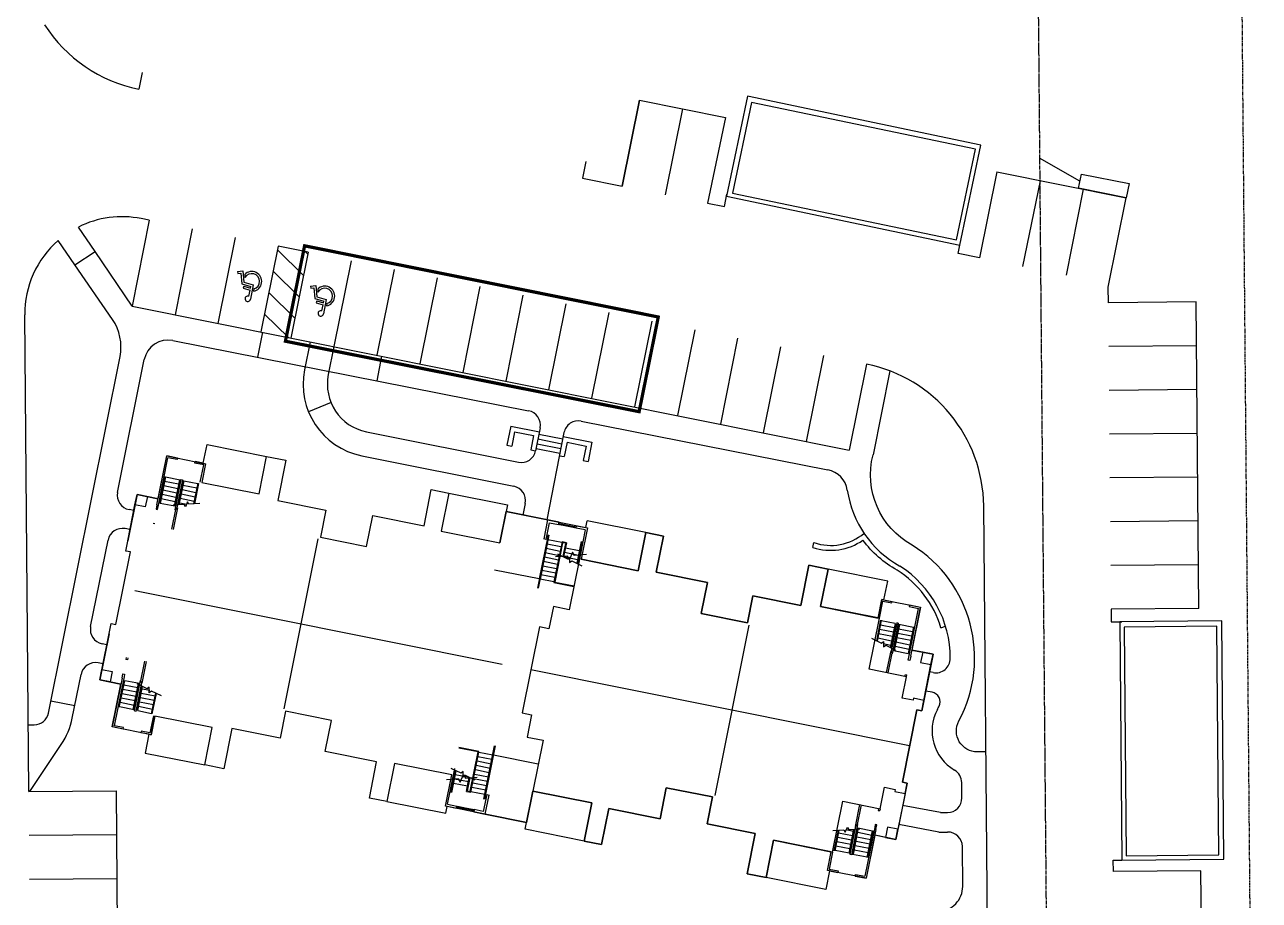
# Model space of a CAD drawing. Header units: feet. Extents: x 2327405 to 2393004, y 6977726 to 7089689.
# Drawn here: x 2342228.2 to 2342482, y 7038957.5 to 7039137.5 of the extents above; entities that cross this region are included whole.
import ezdxf

# ---------------------------------------------------------------- set-up
doc = ezdxf.new("R2010")
doc.units = ezdxf.units.FT
doc.header["$MEASUREMENT"] = 0
doc.linetypes.add('CNTR50', pattern=[0.9, 0.75, -0.05, 0.05, -0.05])
doc.linetypes.add('PHANTOM2', pattern=[1.25, 0.625, -0.125, 0.125, -0.125, 0.125, -0.125])
doc.layers.get('0').update_dxf_attribs({"linetype": 'CONTINUOUS'})
for name, color, linetype in [('s-adjoiner', 252, 'PHANTOM2'), ('s-apts', 252, 'CONTINUOUS'), ('s-apts-sd', 252, 'CNTR50')]:
    doc.layers.add(name, color=color, linetype=linetype)

# ---------------------------------------------------------------- blocks, each defined once
blk = doc.blocks.new('SITEXREF$0$HANDISYM')
at = {"color": 0}
for p, q in [((0.246, 0.423), (0.204, 0.904)), ((0.281, 0.823), (0.299, 0.623)), ((0.189, 0.543), (0.182, 0.619)), ((0.567, 0.423), (0.246, 0.423)), ((0.535, 0.623), (0.299, 0.623)), ((0.535, 0.553), (0.305, 0.553)), ((0.305, 0.553), (0.31, 0.493)), ((0.614, 0.493), (0.31, 0.493)), ((0.535, 0.553), (0.535, 0.623)), ((0.703, 0.079), (0.567, 0.423)), ((0.743, 0.17), (0.614, 0.493)), ((0.615, 0.174), (0.576, 0.271)), ((0.867, 0.143), (0.703, 0.079)), ((0.841, 0.209), (0.743, 0.17)), ((0.867, 0.143), (0.841, 0.209))]:
    blk.add_line(p, q, dxfattribs=at)
for centre, radius, start, end in [((0.292, 0.911), 0.0887, 263.0201, 184.9956), ((0.326, 0.326), 0.326, 116.1872, 332.1153), ((0.326, 0.326), 0.256, 122.4297, 347.4422)]:
    blk.add_arc(centre, radius, start, end, dxfattribs=at)
blk = doc.blocks.new('2005042-10b')
at = {"layer": 's-apts'}
h = blk.add_hatch(dxfattribs=at)
h.set_pattern_fill('ANSI31', color=256, scale=30, angle=-89.5024903, style=0)
h.set_pattern_definition([(315.49751, (2332166.0163, 7030066.1876), (2.628526, 2.6745749), [])])
h.paths.add_polyline_path([(2342276.79072, 7039074.35123), (2342282.96828, 7039073.11164), (2342286.50958, 7039090.7599), (2342280.33202, 7039091.99948)])
at = {"layer": 's-adjoiner'}
blk.add_line((2342481.95386, 7038739.34828), (2342470.42616, 7040057.15786), dxfattribs=at)
at = {"layer": 's-apts'}
for p, q in [((2342252.37918, 7039127.69649), (2342251.6906, 7039124.2649)), ((2342354.59737, 7039121.97456), (2342351.05606, 7039104.32626)), ((2342351.05606, 7039104.32626), (2342354.59735, 7039121.97447)), ((2342354.59735, 7039121.97447), (2342372.24556, 7039118.43319)), ((2342363.42148, 7039120.20392), (2342359.88018, 7039102.55571)), ((2342372.24556, 7039118.43319), (2342368.5693, 7039100.81205)), ((2342445.09442, 7039105.34524), (2342436.79779, 7039110.03937)), ((2342343.56158, 7039109.39986), (2342342.87299, 7039105.96827)), ((2342342.87299, 7039105.96827), (2342351.05606, 7039104.32626)), ((2342427.99659, 7039107.24619), (2342424.45532, 7039089.59809)), ((2342427.99659, 7039107.24619), (2342454.60387, 7039101.90718)), ((2342436.95568, 7039105.44856), (2342433.27953, 7039087.82795)), ((2342372.02586, 7039100.11846), (2342372.5527, 7039102.6433)), ((2342445.77979, 7039103.67792), (2342442.23849, 7039086.02971)), ((2342368.5693, 7039100.81205), (2342372.02586, 7039100.11846)), ((2342450.92441, 7039083.57037, 0), (2342454.60387, 7039101.90718)), ((2342253.85971, 7039097.31141), (2342250.31842, 7039079.6632)), ((2342253.85971, 7039097.31141), (2342252.18394, 7039097.64767)), ((2342242.71053, 7039090.889, 0), (2342239.29836, 7039095.92381, 0)), ((2342262.68381, 7039095.54076), (2342259.14252, 7039077.89256)), ((2342238.56987, 7039088.15344, 0), (2342235.14153, 7039093.14449, 0)), ((2342271.50792, 7039093.77012), (2342267.96662, 7039076.12191)), ((2342420.07666, 7039090.51176), (2342420.4345, 7039092.2267)), ((2342238.56987, 7039088.15344, 0), (2342242.74233, 7039090.91001, 0)), ((2342250.31842, 7039079.6632), (2342242.71053, 7039090.889, 0)), ((2342280.33202, 7039091.99948), (2342276.79073, 7039074.35127)), ((2342280.33202, 7039091.99948), (2342276.79073, 7039074.35127)), ((2342286.50958, 7039090.7599), (2342280.33202, 7039091.99948)), ((2342286.50958, 7039090.7599), (2342282.96829, 7039073.11169)), ((2342424.45532, 7039089.59809), (2342420.07666, 7039090.51176)), ((2342246.2787, 7039076.93078), (2342238.56987, 7039088.15344, 0)), ((2342295.33368, 7039088.98925), (2342291.79239, 7039071.34104)), ((2342304.15779, 7039087.2186), (2342300.61649, 7039069.5704)), ((2342312.98189, 7039085.44796), (2342309.4406, 7039067.79975)), ((2342321.806, 7039083.67731), (2342318.2647, 7039066.0291)), ((2342450.9523, 7039080.35754, 0), (2342450.92441, 7039083.57037, 0)), ((2342250.31842, 7039079.6632), (2342397.68163, 7039050.09326)), ((2342330.6301, 7039081.90666), (2342327.08881, 7039064.25846)), ((2342339.4542, 7039080.13602), (2342335.91291, 7039062.48781)), ((2342468.95117, 7039080.51443, 0), (2342450.9523, 7039080.35754, 0)), ((2342469.49959, 7039017.51682), (2342468.95117, 7039080.51443, 0)), ((2342229.10054, 7038979.90633), (2342228.24993, 7039077.86488, 0)), ((2342348.27831, 7039078.36537), (2342344.73701, 7039060.71716)), ((2342357.10242, 7039076.59476), (2342353.56112, 7039058.94655)), ((2342365.92652, 7039074.82411), (2342362.38523, 7039057.17591)), ((2342258.68452, 7039072.59433, 0), (2342331.80498, 7039058.16178)), ((2342277.08548, 7039074.29177), (2342276.0584, 7039069.16507)), ((2342286.89065, 7039072.3274), (2342285.73904, 7039066.57912)), ((2342374.75063, 7039073.05347), (2342371.20933, 7039055.40526)), ((2342233.1379, 7038996.02981), (2342247.84052, 7039069.30148)), ((2342291.79323, 7039071.34522), (2342290.64162, 7039065.59694)), ((2342301.59839, 7039069.38085), (2342300.58529, 7039064.32394)), ((2342383.57473, 7039071.28283), (2342380.03344, 7039053.63462)), ((2342392.39884, 7039069.51218), (2342388.85754, 7039051.86398)), ((2342469.02917, 7039071.51477), (2342451.02985, 7039071.35787)), ((2342247.33804, 7039041.38271), (2342252.81401, 7039068.67266)), ((2342401.22293, 7039067.74147), (2342397.68163, 7039050.09326)), ((2342406.04266, 7039066.34638), (2342402.58391, 7039049.10957)), ((2342469.10762, 7039062.51511), (2342451.1083, 7039062.35822)), ((2342328.12675, 7039055.01854), (2342327.35057, 7039051.08469)), ((2342328.12675, 7039055.01854), (2342334.00952, 7039053.83811)), ((2342334.16731, 7039054.63784), (2342333.23709, 7039049.92324)), ((2342342.59677, 7039056.03169), (2342393.30707, 7039046.02247)), ((2342298.47941, 7039053.82802), (2342329.70362, 7039047.5626)), ((2342328.91363, 7039053.84071), (2342328.33166, 7039050.89111)), ((2342328.91363, 7039053.84071), (2342332.83548, 7039053.05376)), ((2342332.83548, 7039053.05376), (2342332.25475, 7039050.11049)), ((2342333.72231, 7039052.36584), (2342338.63727, 7039051.37961)), ((2342333.91905, 7039053.3463), (2342338.834, 7039052.36007)), ((2342339.07258, 7039053.6692), (2342335.54038, 7039035.76709)), ((2342338.91182, 7039052.85442), (2342344.79459, 7039051.67399)), ((2342339.69871, 7039051.67659), (2342339.11798, 7039048.73332)), ((2342339.69871, 7039051.67659), (2342343.62055, 7039050.88964)), ((2342344.79459, 7039051.67399), (2342344.02029, 7039047.74963)), ((2342469.18606, 7039053.51545), (2342451.18675, 7039053.35856)), ((2342264.94591, 7039047.38268), (2342265.71647, 7039051.2228)), ((2342265.71647, 7039051.2228), (2342277.97217, 7039048.76358)), ((2342327.35244, 7039051.09418), (2342328.33291, 7039050.89744)), ((2342332.25475, 7039050.11049), (2342333.2352, 7039049.91375)), ((2342333.332, 7039050.40429), (2342338.24379, 7039049.4187)), ((2342333.52558, 7039051.38538), (2342338.44053, 7039050.39915)), ((2342343.62055, 7039050.88964), (2342343.03983, 7039047.94636)), ((2342255.41252, 7039038.84132), (2342257.42908, 7039048.891)), ((2342255.67376, 7039038.44892), (2342257.69032, 7039048.4986)), ((2342259.67596, 7039048.44014), (2342257.42908, 7039048.891)), ((2342259.61038, 7039048.11332), (2342257.69032, 7039048.4986)), ((2342259.67596, 7039048.44014), (2342259.61038, 7039048.11332)), ((2342263.20539, 7039047.39195), (2342263.27097, 7039047.71877)), ((2342265.04374, 7039047.02307), (2342263.20539, 7039047.39195)), ((2342264.94591, 7039047.38268), (2342263.27097, 7039047.71877)), ((2342264.33877, 7039043.50977), (2342265.04374, 7039047.02307)), ((2342265.43614, 7039047.28431), (2342264.66559, 7039043.44419)), ((2342264.94591, 7039047.38268), (2342265.43614, 7039047.28431)), ((2342297.49572, 7039048.92573), (2342328.75471, 7039042.65334)), ((2342338.13752, 7039048.93006), (2342339.11798, 7039048.73332)), ((2342343.03983, 7039047.94636), (2342344.02029, 7039047.74963)), ((2342257.04232, 7039044.63389), (2342255.94387, 7039039.15967)), ((2342257.20573, 7039044.6011), (2342256.10728, 7039039.12688)), ((2342260.21241, 7039043.91279), (2342257.18934, 7039044.51939)), ((2342260.049, 7039043.94558), (2342258.96695, 7039038.55307)), ((2342260.36776, 7039044.0516), (2342259.11616, 7039037.81415)), ((2342260.69458, 7039043.98602), (2342259.46057, 7039037.83625)), ((2342260.36776, 7039044.0516), (2342260.69458, 7039043.98602)), ((2342469.26451, 7039044.51579), (2342451.26519, 7039044.3589)), ((2342247.33804, 7039041.38271), (2342247.40627, 7039041.72276)), ((2342259.50797, 7039041.24932), (2342256.64831, 7039041.82314)), ((2342259.68832, 7039042.14807), (2342256.82865, 7039042.72189)), ((2342259.86866, 7039043.04682), (2342257.009, 7039043.62064)), ((2342260.21241, 7039043.91279), (2342259.13036, 7039038.52028)), ((2342260.78434, 7039043.79802), (2342259.78206, 7039038.80308)), ((2342260.94775, 7039043.76523), (2342259.95427, 7039038.81413)), ((2342260.58707, 7039041.96773), (2342263.44673, 7039041.39391)), ((2342260.76741, 7039042.86648), (2342263.62707, 7039042.29266)), ((2342260.94775, 7039043.76523), (2342263.80742, 7039043.19141)), ((2342263.82381, 7039043.27312), (2342262.96788, 7039039.00754)), ((2342263.98722, 7039043.24033), (2342263.14009, 7039039.01859)), ((2342253.45242, 7039040.50955), (2342255.65844, 7039040.06689)), ((2342259.13036, 7039038.52028), (2342256.10728, 7039039.12688)), ((2342259.14729, 7039039.45182), (2342256.28762, 7039040.02563)), ((2342259.32763, 7039040.35057), (2342256.46797, 7039040.92439)), ((2342260.04604, 7039039.27147), (2342261.60678, 7039038.9583)), ((2342260.22638, 7039040.17023), (2342263.08605, 7039039.59641)), ((2342260.40673, 7039041.06898), (2342263.26639, 7039040.49516)), ((2342315.39292, 7039041.25477), (2342327.48521, 7039038.82834)), ((2342315.39292, 7039041.25477), (2342327.48521, 7039038.82834)), ((2342331.10775, 7039039.13124), (2342330.63495, 7039036.73497)), ((2342249.4263, 7039031.45807), (2342250.90183, 7039038.81149)), ((2342250.66965, 7039037.65439), (2342249.68919, 7039037.85113)), ((2342255.41252, 7039038.84132), (2342255.23218, 7039037.94257)), ((2342255.23218, 7039037.94257), (2342255.559, 7039037.87699)), ((2342255.559, 7039037.87699), (2342255.67376, 7039038.44892)), ((2342259.27983, 7039038.20628), (2342258.40011, 7039033.82212)), ((2342259.62425, 7039038.22838), (2342258.72693, 7039033.75654)), ((2342290.12439, 7039037.74069), (2342289.00954, 7039032.18477)), ((2342327.48521, 7039038.82834), (2342325.91131, 7039030.98469)), ((2342335.70378, 7039035.7343), (2342327.2065, 7039037.43936)), ((2342335.70378, 7039035.7343), (2342327.2065, 7039037.43936)), ((2342426.08794, 7038950.43116), (2342425.31966, 7039038.58922, 0)), ((2342249.8827, 7039033.73256), (2342248.90224, 7039033.9293)), ((2342254.96879, 7039034.93562), (2342254.64197, 7039035.0012)), ((2342335.70378, 7039035.7343), (2342334.91683, 7039031.81248)), ((2342335.70378, 7039035.7343), (2342334.91683, 7039031.81248)), ((2342335.40706, 7039031.71411), (2342336.09564, 7039035.1457)), ((2342335.40706, 7039031.71411), (2342336.09564, 7039035.1457)), ((2342338.07322, 7039035.25885), (2342335.70378, 7039035.7343)), ((2342338.07322, 7039035.25885), (2342335.70378, 7039035.7343)), ((2342336.09564, 7039035.1457), (2342337.97485, 7039034.76862)), ((2342336.09564, 7039035.1457), (2342337.97485, 7039034.76862)), ((2342337.97485, 7039034.76862), (2342338.07322, 7039035.25885)), ((2342337.97485, 7039034.76862), (2342338.07322, 7039035.25885)), ((2342337.99125, 7039034.85033), (2342341.58625, 7039034.12896)), ((2342338.02404, 7039035.01374), (2342341.61904, 7039034.29237)), ((2342338.15466, 7039034.81754), (2342341.42284, 7039034.16175)), ((2342338.18745, 7039034.98095), (2342341.45563, 7039034.32516)), ((2342341.56986, 7039034.04725), (2342341.66823, 7039034.53748)), ((2342341.56986, 7039034.04725), (2342341.66823, 7039034.53748)), ((2342343.44907, 7039033.67017), (2342341.56986, 7039034.04725)), ((2342343.44907, 7039033.67017), (2342341.56986, 7039034.04725)), ((2342341.66823, 7039034.53748), (2342343.54743, 7039034.1604)), ((2342341.66823, 7039034.53748), (2342343.54743, 7039034.1604)), ((2342343.87425, 7039034.09482), (2342342.57906, 7039027.64015)), ((2342343.54743, 7039034.1604), (2342343.82615, 7039035.54938)), ((2342343.54743, 7039034.1604), (2342343.87425, 7039034.09482)), ((2342355.91844, 7039033.12295), (2342343.82615, 7039035.54938)), ((2342469.34296, 7039035.51613), (2342451.34364, 7039035.35924)), ((2342241.80144, 7039013.79064), (2342245.37066, 7039031.57815)), ((2342288.51905, 7039031.85822), (2342281.50208, 7038996.88861)), ((2342335.80806, 7039032.65358), (2342333.61116, 7039021.70515)), ((2342335.97147, 7039032.62079), (2342333.77457, 7039021.67236)), ((2342335.80806, 7039032.65358), (2342333.98824, 7039023.58436)), ((2342335.97147, 7039032.62079), (2342334.15165, 7039023.55157)), ((2342335.40706, 7039031.71411), (2342334.91683, 7039031.81248)), ((2342335.40706, 7039031.71411), (2342334.91683, 7039031.81248)), ((2342338.6344, 7039031.06651), (2342335.77473, 7039031.64033)), ((2342338.6344, 7039031.06651), (2342335.77473, 7039031.64033)), ((2342342.58955, 7039031.29281), (2342341.68994, 7039026.80955)), ((2342342.75296, 7039031.26002), (2342341.84456, 7039026.73292)), ((2342343.44907, 7039033.67017), (2342341.97353, 7039026.31675)), ((2342342.58955, 7039031.29281), (2342342.02286, 7039028.46868)), ((2342342.75296, 7039031.26002), (2342342.19547, 7039028.48173)), ((2342338.09337, 7039028.37026), (2342335.23371, 7039028.94408)), ((2342338.09337, 7039028.37026), (2342335.23371, 7039028.94408)), ((2342338.27371, 7039029.26901), (2342335.41405, 7039029.84283)), ((2342338.27371, 7039029.26901), (2342335.41405, 7039029.84283)), ((2342338.45406, 7039030.16776), (2342335.59439, 7039030.74158)), ((2342338.45406, 7039030.16776), (2342335.59439, 7039030.74158)), ((2342338.66719, 7039031.22992), (2342336.98672, 7039022.85519)), ((2342338.66719, 7039031.22992), (2342337.01131, 7039022.97775)), ((2342338.79371, 7039031.0133), (2342337.17472, 7039022.94496)), ((2342338.79371, 7039031.0133), (2342337.17472, 7039022.94496)), ((2342339.56594, 7039031.04958), (2342338.66719, 7039031.22992)), ((2342339.56594, 7039031.04958), (2342338.66719, 7039031.22992)), ((2342339.36974, 7039030.91896), (2342338.79781, 7039031.03372)), ((2342339.36974, 7039030.91896), (2342338.79781, 7039031.03372)), ((2342339.36564, 7039030.89853), (2342338.82962, 7039028.22723)), ((2342339.36564, 7039030.89853), (2342338.82962, 7039028.22723)), ((2342339.56594, 7039031.04958), (2342338.98423, 7039028.1506)), ((2342339.56594, 7039031.04958), (2342339.00223, 7039028.24028)), ((2342339.17246, 7039029.08867), (2342342.03213, 7039028.51485)), ((2342339.17246, 7039029.08867), (2342342.03213, 7039028.51485)), ((2342339.35281, 7039029.98742), (2342342.21247, 7039029.4136)), ((2342339.35281, 7039029.98742), (2342342.21247, 7039029.4136)), ((2342337.55234, 7039025.674), (2342334.69268, 7039026.24782)), ((2342337.55234, 7039025.674), (2342334.69268, 7039026.24782)), ((2342337.73268, 7039026.57276), (2342334.87302, 7039027.14657)), ((2342337.73268, 7039026.57276), (2342334.87302, 7039027.14657)), ((2342337.91303, 7039027.47151), (2342335.05336, 7039028.04532)), ((2342337.91303, 7039027.47151), (2342335.05336, 7039028.04532)), ((2342338.99212, 7039028.18992), (2342341.85179, 7039027.6161)), ((2342339.9435, 7039027.99901), (2342340.33506, 7039027.92044)), ((2342469.4214, 7039026.51648), (2342451.42209, 7039026.35958)), ((2342333.98824, 7039023.58436), (2342324.79646, 7039025.42877)), ((2342337.19166, 7039023.8765), (2342334.33199, 7039024.45032)), ((2342337.19166, 7039023.8765), (2342334.33199, 7039024.45032)), ((2342337.372, 7039024.77525), (2342334.51234, 7039025.34907)), ((2342337.372, 7039024.77525), (2342334.51234, 7039025.34907)), ((2342405.59489, 7039023.15492), (2342393.33918, 7039025.61414)), ((2342250.858, 7039021.22644), (2342326.35313, 7039006.07765)), ((2342337.01131, 7039022.97775), (2342334.15165, 7039023.55157)), ((2342336.98672, 7039022.85519), (2342341.11281, 7039022.02726)), ((2342337.17472, 7039022.94496), (2342341.1374, 7039022.14981)), ((2342404.82433, 7039019.3148), (2342405.59489, 7039023.15492)), ((2342377.87522, 7039020.13269), (2342376.76037, 7039014.57677)), ((2342404.37876, 7039019.40421), (2342403.6082, 7039015.56409)), ((2342403.89037, 7039015.50747), (2342404.59534, 7039019.02077)), ((2342404.82433, 7039019.3148), (2342404.37876, 7039019.40421)), ((2342404.59534, 7039019.02077), (2342406.4337, 7039018.65189)), ((2342404.82433, 7039019.3148), (2342406.49928, 7039018.97871)), ((2342406.4337, 7039018.65189), (2342406.49928, 7039018.97871)), ((2342409.93221, 7039007.49557), (2342411.94876, 7039017.54524)), ((2342410.09428, 7039018.25734), (2342410.0287, 7039017.93052)), ((2342410.0287, 7039017.93052), (2342411.94876, 7039017.54524)), ((2342410.09428, 7039018.25734), (2342412.34116, 7039017.80648)), ((2342410.3246, 7039007.75681), (2342412.34116, 7039017.80648)), ((2342469.49959, 7039017.51682), (2342451.50028, 7039017.35992)), ((2342451.5003, 7039017.35992), (2342451.52266, 7039014.77678)), ((2342451.5003, 7039017.35992), (2342451.52266, 7039014.77678)), ((2342377.08692, 7039014.08627), (2342370.06995, 7038979.11667)), ((2342404.11075, 7039015.12327), (2342403.26362, 7039010.90153)), ((2342404.27416, 7039015.09048), (2342403.41824, 7039010.8249)), ((2342406.93709, 7039013.53621), (2342404.07743, 7039014.11003)), ((2342407.11743, 7039014.43496), (2342404.25777, 7039015.00878)), ((2342407.11743, 7039014.43496), (2342406.12395, 7039009.48386)), ((2342407.43619, 7039014.54099), (2342406.20218, 7039008.39122)), ((2342407.28084, 7039014.40217), (2342406.27856, 7039009.40722)), ((2342407.76301, 7039014.47541), (2342406.51141, 7039008.23795)), ((2342407.85278, 7039014.28741), (2342406.77072, 7039008.8949)), ((2342408.01618, 7039014.25462), (2342406.93413, 7039008.86211)), ((2342407.76301, 7039014.47541), (2342407.43619, 7039014.54099)), ((2342407.85278, 7039014.28741), (2342410.87585, 7039013.6808)), ((2342410.89224, 7039013.7625), (2342409.79379, 7039008.28829)), ((2342411.05565, 7039013.72971), (2342409.9572, 7039008.2555)), ((2342451.52266, 7039014.77678), (2342453.6947, 7039014.79564)), ((2342245.58992, 7039012.33918), (2342244.11439, 7039004.98575)), ((2342406.39606, 7039010.83995), (2342403.5364, 7039011.41377)), ((2342406.57641, 7039011.73871), (2342403.71674, 7039012.31252)), ((2342406.75675, 7039012.63746), (2342403.89708, 7039013.21127)), ((2342407.47516, 7039011.55836), (2342410.33482, 7039010.98454)), ((2342407.6555, 7039012.45711), (2342410.51516, 7039011.8833)), ((2342407.83584, 7039013.35587), (2342410.69551, 7039012.78205)), ((2342245.13305, 7039010.06233), (2342244.15259, 7039010.25906)), ((2342406.21572, 7039009.9412), (2342404.65498, 7039010.25438)), ((2342406.20245, 7039008.81613), (2342405.30514, 7039004.3443)), ((2342406.51168, 7039008.66287), (2342405.63196, 7039004.27872)), ((2342406.77072, 7039008.8949), (2342409.79379, 7039008.28829)), ((2342407.11447, 7039009.76086), (2342409.97414, 7039009.18704)), ((2342407.29481, 7039010.65961), (2342410.15448, 7039010.08579)), ((2342412.77655, 7039008.53972), (2342410.57053, 7039008.98238)), ((2342244.3461, 7039006.1405), (2342243.36564, 7039006.33724)), ((2342249.11692, 7039007.46672), (2342249.03495, 7039007.0582)), ((2342249.36177, 7039006.99262), (2342249.03495, 7039007.0582)), ((2342249.44374, 7039007.40114), (2342249.36177, 7039006.99262)), ((2342252.07732, 7039002.31201), (2342252.95705, 7039006.69617)), ((2342252.38655, 7039002.15875), (2342253.28386, 7039006.63059)), ((2342409.81744, 7039006.92363), (2342409.93221, 7039007.49557)), ((2342410.14426, 7039006.85805), (2342409.81744, 7039006.92363)), ((2342410.3246, 7039007.75681), (2342410.14426, 7039006.85805)), ((2342412.99908, 7038998.63571), (2342414.47461, 7039005.98913)), ((2342248.65679, 7039003.47932), (2342246.64024, 7038993.42964)), ((2342248.2644, 7039003.21808), (2342248.44474, 7039004.11683)), ((2342248.44474, 7039004.11683), (2342248.77156, 7039004.05125)), ((2342248.77156, 7039004.05125), (2342248.65679, 7039003.47932)), ((2342410.10043, 7038989.273), (2342332.23587, 7039004.89723)), ((2342409.14526, 7039003.57374), (2342409.22723, 7039003.98226)), ((2342409.22723, 7039003.98226), (2342409.55405, 7039003.91669)), ((2342409.47208, 7039003.50816), (2342409.55405, 7039003.91669)), ((2342414.90459, 7039004.33967), (2342414.17121, 7039004.47709, 0)), ((2342245.81245, 7039002.43517), (2342248.01847, 7039001.99251)), ((2342248.2644, 7039003.21808), (2342246.24784, 7038993.1684)), ((2342247.53335, 7038997.24517), (2342248.6318, 7039002.71938)), ((2342247.69676, 7038997.21238), (2342248.79521, 7039002.68659)), ((2342251.29419, 7039000.31527), (2342248.43452, 7039000.88909)), ((2342251.47453, 7039001.21403), (2342248.61486, 7039001.78784)), ((2342251.81828, 7039002.07999), (2342248.79521, 7039002.68659)), ((2342250.57282, 7038996.72027), (2342251.65487, 7039002.11278)), ((2342250.73622, 7038996.68748), (2342251.81828, 7039002.07999)), ((2342250.82599, 7038996.49948), (2342252.07759, 7039002.73693)), ((2342251.15281, 7038996.4339), (2342252.38682, 7039002.58367)), ((2342251.30816, 7038996.57271), (2342252.31044, 7039001.56766)), ((2342251.47157, 7038996.53992), (2342252.46505, 7039001.49103)), ((2342252.37328, 7039001.03368), (2342253.93402, 7039000.72051)), ((2342250.9335, 7038998.51777), (2342248.07384, 7038999.09159)), ((2342251.11384, 7038999.41652), (2342248.25418, 7038999.99034)), ((2342251.83225, 7038998.33743), (2342254.69192, 7038997.76361)), ((2342252.01259, 7038999.23618), (2342254.87226, 7038998.66236)), ((2342252.19294, 7039000.13493), (2342255.0526, 7038999.56111)), ((2342254.31484, 7038995.8844), (2342255.17076, 7039000.14999)), ((2342254.47825, 7038995.85161), (2342255.32538, 7039000.07335)), ((2342414.72961, 7039000.30284), (2342413.4345, 7039000.54552, 0)), ((2342250.73622, 7038996.68748), (2342247.71315, 7038997.29409)), ((2342250.75316, 7038997.61902), (2342247.89349, 7038998.19284)), ((2342250.82599, 7038996.49948), (2342251.15281, 7038996.4339)), ((2342251.47157, 7038996.53992), (2342254.33123, 7038995.96611)), ((2342251.65191, 7038997.43868), (2342254.51157, 7038996.86486)), ((2342281.82863, 7038996.39812), (2342280.71378, 7038990.8422)), ((2342228.98143, 7038993.62346), (2342230.18802, 7038993.62004)), ((2342248.5603, 7038993.04436), (2342246.64024, 7038993.42964)), ((2342254.69863, 7038995.46741), (2342253.99366, 7038991.95411)), ((2342254.2549, 7038991.56171), (2342255.02545, 7038995.40183)), ((2342248.49472, 7038992.71755), (2342246.24784, 7038993.1684)), ((2342248.49472, 7038992.71755), (2342248.5603, 7038993.04436)), ((2342252.1553, 7038992.32299), (2342252.08972, 7038991.99618)), ((2342253.76467, 7038991.66008), (2342252.08972, 7038991.99618)), ((2342253.99366, 7038991.95411), (2342252.1553, 7038992.32299)), ((2342253.76467, 7038991.66008), (2342252.99411, 7038987.81996)), ((2342253.76467, 7038991.66008), (2342254.2549, 7038991.56171)), ((2342321.41428, 7038988.02992), (2342317.4516, 7038988.82507)), ((2342321.60228, 7038988.11969), (2342317.47619, 7038988.94763)), ((2342319.92181, 7038979.74496), (2342321.60228, 7038988.11969)), ((2342322.61753, 7038978.3541), (2342324.81443, 7038989.30253)), ((2342322.78094, 7038978.32131), (2342324.97784, 7038989.26974)), ((2342252.99411, 7038987.81996), (2342265.24982, 7038985.36074)), ((2342319.79529, 7038979.96159), (2342321.41428, 7038988.02992)), ((2342319.79529, 7038979.96159), (2342321.41428, 7038988.02992)), ((2342319.92181, 7038979.74496), (2342321.57769, 7038987.99713)), ((2342321.217, 7038986.19963), (2342324.07666, 7038985.62581)), ((2342321.217, 7038986.19963), (2342324.07666, 7038985.62581)), ((2342321.39734, 7038987.09838), (2342324.25701, 7038986.52457)), ((2342321.39734, 7038987.09838), (2342324.25701, 7038986.52457)), ((2342321.57769, 7038987.99713), (2342324.43735, 7038987.42332)), ((2342322.61753, 7038978.3541), (2342324.43735, 7038987.42332)), ((2342322.78094, 7038978.32131), (2342324.60076, 7038987.39053)), ((2342333.79254, 7038985.54611), (2342324.60076, 7038987.39053)), ((2342314.71475, 7038976.88006), (2342316.00994, 7038983.33473)), ((2342315.13993, 7038977.30471), (2342316.61547, 7038984.65813)), ((2342315.83604, 7038979.71486), (2342316.74444, 7038984.24196)), ((2342315.99945, 7038979.68208), (2342316.89906, 7038984.16533)), ((2342319.59688, 7038982.78497), (2342316.73721, 7038983.35879)), ((2342318.6455, 7038982.97587), (2342318.25394, 7038983.05444)), ((2342320.67597, 7038983.50338), (2342323.53564, 7038982.92956)), ((2342320.67597, 7038983.50338), (2342323.53564, 7038982.92956)), ((2342320.85632, 7038984.40213), (2342323.71598, 7038983.82831)), ((2342320.85632, 7038984.40213), (2342323.71598, 7038983.82831)), ((2342321.03666, 7038985.30088), (2342323.89632, 7038984.72706)), ((2342321.03666, 7038985.30088), (2342323.89632, 7038984.72706)), ((2342315.83604, 7038979.71486), (2342316.39353, 7038982.49316)), ((2342315.99945, 7038979.68208), (2342316.56614, 7038982.50621)), ((2342319.23619, 7038980.98747), (2342316.37653, 7038981.56128)), ((2342319.23619, 7038980.98747), (2342316.37653, 7038981.56128)), ((2342319.41654, 7038981.88622), (2342316.55687, 7038982.46003)), ((2342319.41654, 7038981.88622), (2342316.55687, 7038982.46003)), ((2342319.02306, 7038979.9253), (2342319.60477, 7038982.82429)), ((2342319.02306, 7038979.9253), (2342319.58677, 7038982.73461)), ((2342319.22336, 7038980.07635), (2342319.75938, 7038982.74766)), ((2342319.22336, 7038980.07635), (2342319.75938, 7038982.74766)), ((2342320.13494, 7038980.80712), (2342322.99461, 7038980.23331)), ((2342320.13494, 7038980.80712), (2342322.99461, 7038980.23331)), ((2342320.31529, 7038981.70587), (2342323.17495, 7038981.13206)), ((2342320.31529, 7038981.70587), (2342323.17495, 7038981.13206)), ((2342320.49563, 7038982.60463), (2342323.35529, 7038982.03081)), ((2342320.49563, 7038982.60463), (2342323.35529, 7038982.03081)), ((2342420.84224, 7038978.60261), (2342420.81487, 7038981.74378)), ((2342229.10054, 7038979.90633), (2342247.02032, 7038980.06194)), ((2342247.02032, 7038980.06194), (2342248.42651, 7038818.06804)), ((2342319.02306, 7038979.9253), (2342319.92181, 7038979.74496)), ((2342319.02306, 7038979.9253), (2342319.92181, 7038979.74496)), ((2342319.21926, 7038980.05592), (2342319.79119, 7038979.94116)), ((2342319.21926, 7038980.05592), (2342319.79119, 7038979.94116)), ((2342319.9546, 7038979.90837), (2342322.81427, 7038979.33455)), ((2342319.9546, 7038979.90837), (2342322.81427, 7038979.33455)), ((2342323.18194, 7038979.26078), (2342322.49336, 7038975.82918)), ((2342323.18194, 7038979.26078), (2342322.49336, 7038975.82918)), ((2342322.88522, 7038975.24058), (2342323.67217, 7038979.16241)), ((2342322.88522, 7038975.24058), (2342323.67217, 7038979.16241)), ((2342323.18194, 7038979.26078), (2342323.67217, 7038979.16241)), ((2342323.18194, 7038979.26078), (2342323.67217, 7038979.16241)), ((2342331.10379, 7038972.14655), (2342332.67769, 7038979.9902)), ((2342369.57946, 7038978.79012), (2342368.46461, 7038973.2342)), ((2342409.1627, 7038979.51681), (2342407.68717, 7038972.16339)), ((2342302.67056, 7038977.85193), (2342314.76285, 7038975.4255)), ((2342315.04157, 7038976.81448), (2342314.71475, 7038976.88006)), ((2342314.76285, 7038975.4255), (2342315.04157, 7038976.81448)), ((2342316.92077, 7038976.4374), (2342315.04157, 7038976.81448)), ((2342316.92077, 7038976.4374), (2342315.04157, 7038976.81448)), ((2342315.13993, 7038977.30471), (2342317.01914, 7038976.92763)), ((2342315.13993, 7038977.30471), (2342317.01914, 7038976.92763)), ((2342317.01914, 7038976.92763), (2342316.92077, 7038976.4374)), ((2342317.01914, 7038976.92763), (2342316.92077, 7038976.4374)), ((2342320.56496, 7038975.96115), (2342316.96996, 7038976.68252)), ((2342320.59775, 7038976.12456), (2342317.00275, 7038976.84593)), ((2342320.40155, 7038975.99394), (2342317.13337, 7038976.64973)), ((2342320.43434, 7038976.15735), (2342317.16616, 7038976.81314)), ((2342320.61415, 7038976.20626), (2342320.51578, 7038975.71603)), ((2342320.61415, 7038976.20626), (2342320.51578, 7038975.71603)), ((2342320.51578, 7038975.71603), (2342322.88522, 7038975.24058)), ((2342320.51578, 7038975.71603), (2342322.88522, 7038975.24058)), ((2342322.49336, 7038975.82918), (2342320.61415, 7038976.20626)), ((2342322.49336, 7038975.82918), (2342320.61415, 7038976.20626)), ((2342398.96475, 7038972.7465), (2342399.86207, 7038977.21834)), ((2342399.30917, 7038972.76861), (2342400.18889, 7038977.15276)), ((2342403.70219, 7038976.44779), (2342403.62021, 7038976.03926)), ((2342403.62021, 7038976.03926), (2342403.94703, 7038975.97368)), ((2342404.02901, 7038976.38221), (2342403.94703, 7038975.97368)), ((2342416.43171, 7038975.56406), (2342408.61746, 7038977.03725)), ((2342416.43171, 7038975.56406), (2342417.8685, 7038975.57658)), ((2342322.88522, 7038975.24058), (2342331.3825, 7038973.53553)), ((2342322.88522, 7038975.24058), (2342331.3825, 7038973.53553)), ((2342397.89442, 7038966.98886), (2342399.12843, 7038973.13863)), ((2342398.22124, 7038966.92328), (2342399.47284, 7038973.16074)), ((2342403.03, 7038973.09789), (2342402.91524, 7038972.52596)), ((2342403.35682, 7038973.03232), (2342403.03, 7038973.09789)), ((2342403.17648, 7038972.13356), (2342403.35682, 7038973.03232)), ((2342416.07523, 7038971.5608), (2342407.87641, 7038973.10649)), ((2342229.14944, 7038970.90642), (2342247.09847, 7038971.06227)), ((2342343.19608, 7038969.72012), (2342331.10379, 7038972.14655)), ((2342394.60178, 7038967.73455), (2342395.44891, 7038971.9563)), ((2342394.76519, 7038967.70176), (2342395.62112, 7038971.96735)), ((2342398.18227, 7038969.90591), (2342395.32261, 7038970.47972)), ((2342398.36262, 7038970.80466), (2342395.50295, 7038971.37848)), ((2342398.54296, 7038971.70341), (2342396.98222, 7038972.01659)), ((2342397.64125, 7038967.20965), (2342398.63473, 7038972.16076)), ((2342397.80466, 7038967.17686), (2342398.80694, 7038972.17181)), ((2342398.37659, 7038967.0621), (2342399.45864, 7038972.45461)), ((2342398.54, 7038967.02931), (2342399.62205, 7038972.42182)), ((2342399.26137, 7038970.62432), (2342402.12103, 7038970.0505)), ((2342399.44171, 7038971.52307), (2342402.30138, 7038970.94925)), ((2342399.45864, 7038972.45461), (2342402.48172, 7038971.848)), ((2342402.91524, 7038972.52596), (2342400.89868, 7038962.47629)), ((2342403.17648, 7038972.13356), (2342401.15992, 7038962.08389)), ((2342401.38327, 7038966.37379), (2342402.48172, 7038971.848)), ((2342401.54668, 7038966.341), (2342402.64513, 7038971.81521)), ((2342405.13658, 7038970.46533), (2342402.93056, 7038970.90799)), ((2342416.07523, 7038971.5608), (2342417.90336, 7038971.57674)), ((2342397.82159, 7038968.1084), (2342394.96193, 7038968.68222)), ((2342398.00193, 7038969.00716), (2342395.14227, 7038969.58097)), ((2342398.72034, 7038967.92806), (2342401.58, 7038967.35424)), ((2342398.90068, 7038968.82681), (2342401.76035, 7038968.253)), ((2342399.08103, 7038969.72556), (2342401.94069, 7038969.15175)), ((2342421.00099, 7038960.38719), (2342420.92939, 7038968.60299)), ((2342393.19752, 7038963.68162), (2342393.96807, 7038967.52174)), ((2342394.25023, 7038967.46512), (2342393.54526, 7038963.95182)), ((2342397.64125, 7038967.20965), (2342394.78158, 7038967.78347)), ((2342398.22124, 7038966.92328), (2342397.89442, 7038966.98886)), ((2342398.37659, 7038967.0621), (2342401.39966, 7038966.45549)), ((2342451.9519, 7038965.77867), (2342453.70371, 7038965.79388)), ((2342451.97208, 7038963.44345), (2342451.9519, 7038965.77867)), ((2342393.64309, 7038963.59221), (2342392.87253, 7038959.75209)), ((2342393.64309, 7038963.59221), (2342393.19752, 7038963.68162)), ((2342393.54526, 7038963.95182), (2342395.38361, 7038963.58293)), ((2342393.64309, 7038963.59221), (2342395.31803, 7038963.25611)), ((2342395.38361, 7038963.58293), (2342395.31803, 7038963.25611)), ((2342398.91304, 7038962.53474), (2342398.97862, 7038962.86156)), ((2342398.97862, 7038962.86156), (2342400.89868, 7038962.47629)), ((2342469.9714, 7038963.60034), (2342451.97208, 7038963.44345)), ((2342470.83338, 7038864.60304), (2342469.97148, 7038963.60034)), ((2342229.22759, 7038961.90676), (2342247.17661, 7038962.06261)), ((2342392.87253, 7038959.75209), (2342380.61683, 7038962.21131)), ((2342398.91304, 7038962.53474), (2342401.15992, 7038962.08389))]:
    blk.add_line(p, q, dxfattribs=at)
for points in [[(2342372.46707, 7039102.23296), (2342420.43341, 7039092.22148), (2342424.7235, 7039112.7786), (2342376.75716, 7039122.79008)], [(2342373.71616, 7039102.9088), (2342419.72468, 7039093.3059), (2342423.60619, 7039111.9052), (2342377.59766, 7039121.5081)], [(2342453.27554, 7039014.79201), (2342453.69839, 7038965.79384), (2342474.6976, 7038965.97561), (2342474.27476, 7039014.97379)], [(2342454.20166, 7039013.71531), (2342454.60719, 7038966.71706), (2342473.60648, 7038966.88153), (2342473.20095, 7039013.87978)]]:
    blk.add_lwpolyline(points, close=True, dxfattribs=at)
for points in [[(2342454.60387, 7039101.90718), (2342444.79931, 7039103.87456), (2342445.38953, 7039106.81593), (2342455.19409, 7039104.84855), (2342454.60387, 7039101.90717)], [(2342291.19352, 7039059.84087), (2342286.56689, 7039057.94501)], [(2342390.20185, 7039030.07519), (2342390.42455, 7039031.05544)], [(2342416.53031, 7039013.57061), (2342417.48698, 7039013.86178)]]:
    blk.add_lwpolyline(points, dxfattribs=at)
at = {"layer": 's-apts', "const_width": 0.66667, "elevation": 0}
blk.add_lwpolyline([(2342354.51049, 7039057.97127), (2342281.82902, 7039072.4522), (2342285.76759, 7039092.0626), (2342358.4461, 7039077.43095)], close=True, dxfattribs=at)
at = {"layer": 's-apts'}
for points in [[(2342425.76022, 7038988.03577), (2342424.00909, 7038988.04074, -0.565875745), (2342420.21028, 7038994.40607, 0.394416905), (2342410.61307, 7039030.55145, -0.343949323), (2342402.58391, 7039049.10957)], [(2342416.53031, 7039013.57061, 0.178923933), (2342407.55753, 7039025.38479, -0.105534578), (2342400.51146, 7039031.55648)], [(2342229.27683, 7038979.90786), (2342235.77676, 7038989.58769, 0.098644962), (2342238.03066, 7038994.99869), (2342239.83406, 7039003.98608)]]:
    blk.add_lwpolyline(points, format="xyb", dxfattribs=at)
at = {"layer": 's-apts', "elevation": 0}
for points in [[(2342412.34116, 7039017.80648), (2342410.57053, 7039008.98238), (2342414.90087, 7039008.11345), (2342412.57281, 7038996.51139), (2342411.59236, 7038996.70812), (2342408.60851, 7038981.83787), (2342409.58896, 7038981.64113), (2342407.2609, 7038970.03907), (2342402.93056, 7038970.90799), (2342401.15992, 7038962.08389), (2342393.19752, 7038963.68162), (2342393.96807, 7038967.52174), (2342382.15794, 7038969.89155), (2342380.61683, 7038962.21131), (2342376.69501, 7038962.99826), (2342378.35088, 7038971.25043), (2342368.46461, 7038973.2342), (2342369.57946, 7038978.79012), (2342360.10171, 7038980.69191), (2342358.82292, 7038974.31895), (2342348.28302, 7038976.43387), (2342346.79109, 7038968.99875), (2342343.19608, 7038969.72012), (2342344.76998, 7038977.56377), (2342332.67769, 7038979.9902), (2342331.3825, 7038973.53553), (2342314.71475, 7038976.88006), (2342316.00994, 7038983.33473), (2342304.24446, 7038985.69558), (2342302.67056, 7038977.85193), (2342299.07556, 7038978.5733), (2342300.56748, 7038986.00843), (2342290.02758, 7038988.12336), (2342291.30637, 7038994.49632), (2342281.82863, 7038996.39812), (2342280.71378, 7038990.8422), (2342270.82751, 7038992.82597), (2342269.17164, 7038984.57379), (2342265.24982, 7038985.36074), (2342266.79093, 7038993.04098), (2342255.02545, 7038995.40183), (2342254.2549, 7038991.56171), (2342246.24784, 7038993.1684), (2342248.01847, 7039001.99251), (2342243.68813, 7039002.86143), (2342246.01619, 7039014.4635), (2342246.99664, 7039014.26676), (2342249.98049, 7039029.13701), (2342249.00004, 7039029.33375), (2342251.3281, 7039040.93581), (2342255.65844, 7039040.06689), (2342257.42908, 7039048.891), (2342265.43614, 7039047.28431), (2342264.66559, 7039043.44419), (2342276.43106, 7039041.08334), (2342277.97217, 7039048.76358), (2342281.89399, 7039047.97663), (2342280.23812, 7039039.72446), (2342290.12439, 7039037.74069), (2342289.00954, 7039032.18477), (2342298.48729, 7039030.28297), (2342299.76608, 7039036.65594), (2342310.30598, 7039034.54101), (2342311.79791, 7039041.97614), (2342315.39292, 7039041.25477), (2342313.81902, 7039033.41112), (2342325.91131, 7039030.98469), (2342327.2065, 7039037.43936), (2342343.87425, 7039034.09482), (2342342.57906, 7039027.64015), (2342354.34454, 7039025.2793), (2342355.91844, 7039033.12295), (2342359.51344, 7039032.40158), (2342358.02152, 7039024.96646), (2342368.56142, 7039022.85153), (2342367.28263, 7039016.47856), (2342376.76037, 7039014.57677), (2342377.87522, 7039020.13269), (2342387.76149, 7039018.14892), (2342389.41736, 7039026.40109), (2342393.33918, 7039025.61414), (2342391.79807, 7039017.9339), (2342403.6082, 7039015.56409), (2342404.37876, 7039019.40421)], [(2342251.3281, 7039040.93581), (2342253.45242, 7039040.50955), (2342253.02615, 7039038.38523), (2342250.90183, 7039038.81149)], [(2342410.79278, 7038998.65345), (2342408.58676, 7038999.09611), (2342409.47208, 7039003.50816), (2342401.79183, 7039005.04927), (2342403.89037, 7039015.50747), (2342391.79807, 7039017.9339), (2342393.33918, 7039025.61414), (2342389.41736, 7039026.40109), (2342387.76149, 7039018.14892), (2342377.87522, 7039020.13269), (2342376.76037, 7039014.57677), (2342367.28263, 7039016.47856), (2342368.56142, 7039022.85153), (2342358.02152, 7039024.96646), (2342359.51344, 7039032.40158), (2342355.91844, 7039033.12295), (2342354.34454, 7039025.2793), (2342342.25225, 7039027.70573), (2342340.15371, 7039017.24753), (2342336.88553, 7039017.90332), (2342335.96742, 7039013.32786), (2342334.00651, 7039013.72134), (2342330.46523, 7038996.07312), (2342332.42614, 7038995.67965), (2342331.50804, 7038991.10419), (2342334.77622, 7038990.4484), (2342332.67769, 7038979.9902), (2342344.76998, 7038977.56377), (2342343.19608, 7038969.72012), (2342346.79109, 7038968.99875), (2342348.28302, 7038976.43387), (2342358.82292, 7038974.31895), (2342360.10171, 7038980.69191), (2342369.57946, 7038978.79012), (2342368.46461, 7038973.2342), (2342378.35088, 7038971.25043), (2342376.69501, 7038962.99826), (2342380.61683, 7038962.21131), (2342382.15794, 7038969.89155), (2342394.25023, 7038967.46512), (2342396.34877, 7038977.92332), (2342404.02901, 7038976.38221), (2342404.91432, 7038980.79426), (2342407.12035, 7038980.3516), (2342407.03838, 7038979.94308), (2342409.1627, 7038979.51681), (2342409.58896, 7038981.64113), (2342408.60851, 7038981.83787), (2342411.59236, 7038996.70812), (2342412.57281, 7038996.51139), (2342412.99908, 7038998.63571), (2342410.87476, 7038999.06197)], [(2342414.90087, 7039008.11345), (2342412.77655, 7039008.53972), (2342412.35029, 7039006.4154), (2342414.47461, 7039005.98913)], [(2342244.11439, 7039004.98575), (2342246.23871, 7039004.55949), (2342245.81245, 7039002.43517), (2342243.68813, 7039002.86143)], [(2342407.68717, 7038972.16339), (2342405.56285, 7038972.58966), (2342405.13658, 7038970.46533), (2342407.2609, 7038970.03907)]]:
    blk.add_lwpolyline(points, close=True, dxfattribs=at)
for points in [[(2342255.65844, 7039040.06689), (2342251.3281, 7039040.93581), (2342249.4263, 7039031.45807)], [(2342264.27159, 7039039.11285), (2342262.0075, 7039038.96754), (2342261.72599, 7039039.4505), (2342261.29106, 7039038.42053), (2342261.00955, 7039038.90349), (2342258.74546, 7039038.75819)], [(2342343.6912, 7039028.59482), (2342341.26041, 7039028.41102), (2342340.82993, 7039029.13062), (2342340.19516, 7039027.57834), (2342339.76468, 7039028.29793), (2342337.33389, 7039028.11413)], [(2342337.74712, 7039028.76375), (2342339.77989, 7039027.75624), (2342340.22593, 7039028.09321), (2342340.22984, 7039026.97519), (2342340.67588, 7039027.31216), (2342342.70864, 7039026.30465)], [(2342245.58992, 7039012.33918), (2342243.68813, 7039002.86143), (2342248.01847, 7039001.99251)], [(2342402.25608, 7039011.42501), (2342404.28885, 7039010.4175), (2342404.73488, 7039010.75447), (2342404.73879, 7039009.63644), (2342405.18483, 7039009.97341), (2342407.2176, 7039008.96591)], [(2342410.57053, 7039008.98238), (2342414.90087, 7039008.11345), (2342412.99908, 7038998.63571)], [(2342256.33292, 7038999.54988), (2342254.30015, 7039000.55739), (2342253.85412, 7039000.22042), (2342253.85021, 7039001.33844), (2342253.40417, 7039001.00147), (2342251.3714, 7039002.00898)], [(2342233.64372, 7038998.55059), (2342238.546, 7038997.5669)], [(2342314.8978, 7038982.38006), (2342317.32859, 7038982.56386), (2342317.75907, 7038981.84427), (2342318.39384, 7038983.39655), (2342318.82432, 7038982.67696), (2342321.25511, 7038982.86075)], [(2342320.84188, 7038982.21113), (2342318.80911, 7038983.21864), (2342318.36307, 7038982.88167), (2342318.35916, 7038983.9997), (2342317.91312, 7038983.66273), (2342315.88036, 7038984.67024)], [(2342409.1627, 7038979.51681), (2342407.2609, 7038970.03907), (2342402.93056, 7038970.90799)], [(2342394.31741, 7038971.86204), (2342396.5815, 7038972.00734), (2342396.86301, 7038971.52438), (2342397.29794, 7038972.55435), (2342397.57945, 7038972.07139), (2342399.84354, 7038972.2167)]]:
    blk.add_lwpolyline(points, dxfattribs=at)
at = {"layer": 's-apts'}
for centre, radius, start, end in [((2342257.59274, 7039153.67858, 0.00014), 30, 212.6223071, 258.653729), ((2342248.24918, 7039078.03854, 0.00001), 20, 78.653729, 116.5860132), ((2342248.24918, 7039078.03854, 0.00001), 20, 130.9486577, 180.4975097), ((2342238.03596, 7039071.26886, -0.00014), 10, 348.6537623, 34.4851076), ((2342257.71629, 7039067.68897, 0.00001), 5, 78.8344544, 168.6537623), ((2342395.3208, 7039038.32778, 0.00011), 30, 0.4993063, 78.6537599), ((2342300.44679, 7039063.63258, -0.00004), 15, 168.6713502, 258.6537623), ((2342300.44679, 7039063.63258, -0.00004), 10, 168.6713502, 258.6537623), ((2342331.22405, 7039055.21856, 0.00001), 3, 348.8385127, 78.8344544), ((2342342.01584, 7039053.08847, 0.00001), 3, 78.8344544, 168.8385127), ((2342330.29383, 7039050.50396), 3, 258.6537623, 348.8385127), ((2342392.33884, 7039041.11711), 5, 8.3937407, 78.8344544), ((2342328.16449, 7039039.71197), 3, 348.8385127, 78.6537623), ((2342418.49172, 7039044.97611), 21.43605, 188.3937407, 240.9093891), ((2342250.2794, 7039040.7925), 3, 168.6537623, 258.6537623), ((2342248.31203, 7039030.98793, 0.00009), 3, 78.6537623, 168.6537623), ((2342393.87536, 7039041.12549), 11.64491, 251.6114052, 304.7412665), ((2342393.87536, 7039041.12549), 10.64491, 251.0844176, 310.0670367), ((2342396.06512, 7039007.34192), 22.39207, 359.8417173, 57.580931), ((2342244.74281, 7039013.20043), 3, 168.6537623, 258.6537623), ((2342242.77543, 7039003.39587, 0.00009), 3, 78.6537623, 168.6537623), ((2342415.45711, 7039007.28835), 3, 259.3869601, 359.8417173), ((2342414.36126, 7038998.33705), 2, 333.7948295, 79.3869601), ((2342230.19653, 7038996.62003), 3, 269.8375437, 348.6537623), ((2342424.02135, 7038992.36428), 9.32355, 151.8196683, 239.7603351), ((2342396.06512, 7039007.34192), 22.39207, 331.8196683, 333.7948295), ((2342417.81498, 7038981.71763), 3, 0.4993063, 59.7603351), ((2342417.84236, 7038978.57647, 0.00057), 3, 270.4993063, 0.4993063), ((2342417.9295, 7038968.57685, 0.00066), 3, 0.4993063, 90.4993063), ((2342416.00118, 7038960.34362, 0.00021), 5, 270.4975097, 0.4993063)]:
    blk.add_arc(centre, radius, start, end, dxfattribs=at)
at = {"layer": 's-apts-sd', "flags": 128}
blk.add_lwpolyline([(2342426.98141, 7040236.257), (2342429.60245, 7039935.54869), (2342430.38698, 7039845.54086), (2342435.16011, 7039297.92739), (2342436.79779, 7039110.03937), (2342439.2034, 7038834.04686), (2342393.78787, 7038807.29572)], dxfattribs=at)
at = {"layer": 's-apts', "xscale": 6.250000000148995, "yscale": 6.250000000148995, "zscale": 6.250000000148995, "rotation": 163.5304935208659}
for p in [(2342277.44996, 7039086.11783), (2342292.45162, 7039083.10761)]:
    blk.add_blockref('SITEXREF$0$HANDISYM', p, dxfattribs=at)

msp = doc.modelspace()

# ---------------------------------------------------------------- block references
msp.add_blockref('2005042-10b', (0, 0))
msp.add_blockref('2005042-10b', (0, 0))

doc.saveas('drawing.dxf')
